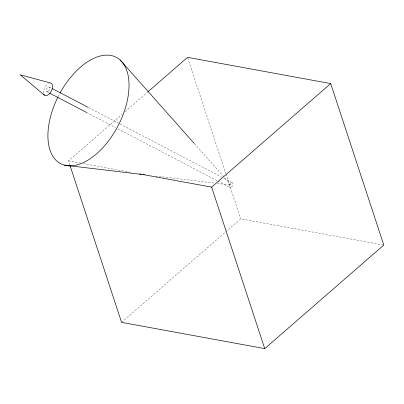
<?xml version="1.0" encoding="UTF-8"?>
<svg xmlns="http://www.w3.org/2000/svg" width="404" height="404" viewBox="0 0 404 404"><rect width="100%" height="100%" fill="white"/><g stroke="black" fill="none" stroke-linecap="round" stroke-linejoin="round"><path stroke-width="0.3" stroke-dasharray="2.02 1.52" d="M69.872 165.079L68.493 160.893L122.316 114.095M125.174 111.61L147.556 92.142M121.589 322.377L240.658 218.837L383.8 245.071M155.601 176.058L214.953 183.148M217.453 183.446L231.194 185.088L194.748 144.036M68.493 160.893L80.886 163.166M83.365 163.62L131.699 172.478M49.086 86.936L51.323 88.107M88.739 107.661L221.65 177.139M223.882 178.305L232.26 182.684M46.96 91.748L49.192 92.915M86.608 112.474L115.65 127.654M117.882 128.82L217.286 180.78M217.847 181.073L230.134 187.496M187.764 57.949L225.715 173.382M225.912 173.983L240.658 218.837M58.247 96.425A60.019 33.32 -62.4 0 1 59.711 93.627M43.465 93.066A6.888 3.742 -62.4 0 1 48.591 83.416M231.442 187.062A2.641 1.434 -62.4 0 0 232.588 182.866A2.641 1.434 -62.4 0 0 229.558 185.34A2.641 1.434 -62.4 0 0 231.442 187.062M48.268 91.314A2.641 1.434 -62.4 0 0 49.414 87.118A2.641 1.434 -62.4 0 0 46.384 89.592A2.641 1.434 -62.4 0 0 48.268 91.314"/><path stroke-width="0.61" d="M148.036 91.728L187.567 57.353L330.704 83.588L383.8 245.071L264.726 348.612L121.589 322.377L70.069 165.675M139.754 173.952L211.635 187.128L330.704 83.588M64.388 165.16L141.233 174.341M143.107 174.563L144.354 174.715M52.439 88.688L88.178 107.373M49.753 93.208L86.608 112.474M44.395 95.137L20.2 74.796L50.798 83.073A6.888 3.742 -62.4 0 1 50.854 91.93A6.888 3.742 -62.4 0 1 43.784 94.268M120.18 60.045L194.329 143.566M211.635 187.128L264.726 348.612M60.014 93.072A60.019 33.32 -62.4 0 1 127.462 72.69A60.019 33.32 -62.4 0 1 79.608 164.14A60.019 33.32 -62.4 0 1 57.964 96.99"/></g></svg>
